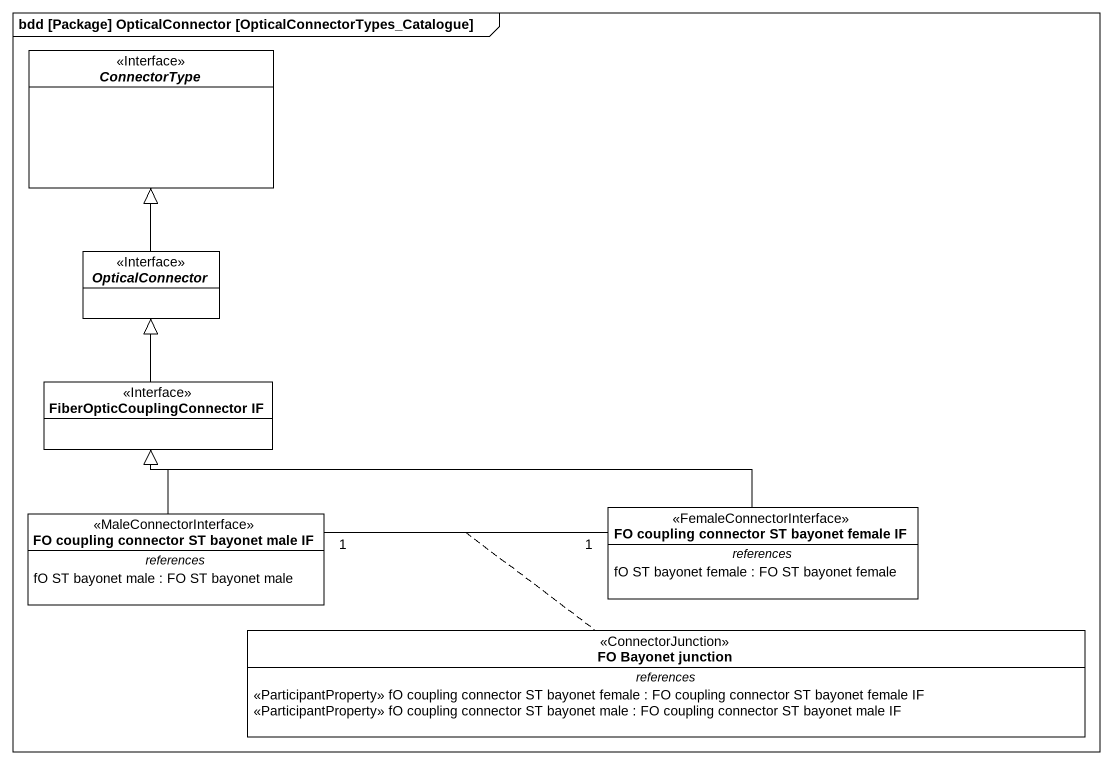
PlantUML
@startuml
mainframe bdd [Package] OpticalConnector [OpticalConnectorTypes_Catalogue]
hide circle
hide empty members
abstract class ConnectorType <<Interface>>
abstract class OpticalConnector <<Interface>>
class "FiberOpticCouplingConnector IF" as FiberOpticCouplingConnector <<Interface>>
class "FO coupling connector ST bayonet male IF" as FO_coupling_connector_ST <<MaleConnectorInterface>> {
  -- references --
  fO ST bayonet male : FO ST bayonet male
}
class "FO coupling connector ST bayonet female IF" as FO_coupling_connector_ST_2 <<FemaleConnectorInterface>> {
  -- references --
  fO ST bayonet female : FO ST bayonet female
}
class "FO Bayonet junction" as FO_Bayonet_junction <<ConnectorJunction>> {
  -- references --
  <<ParticipantProperty>> fO coupling connector ST bayonet female : FO coupling connector ST bayonet female IF
  <<ParticipantProperty>> fO coupling connector ST bayonet male : FO coupling connector ST bayonet male IF
}
OpticalConnector -up-|> ConnectorType
FiberOpticCouplingConnector -up-|> OpticalConnector
FO_coupling_connector_ST -up-|> FiberOpticCouplingConnector
FO_coupling_connector_ST "1" -right- "1" FO_coupling_connector_ST_2
(FO_coupling_connector_ST, FO_coupling_connector_ST_2) .. FO_Bayonet_junction
FO_coupling_connector_ST_2 -left-|> FiberOpticCouplingConnector
@enduml
